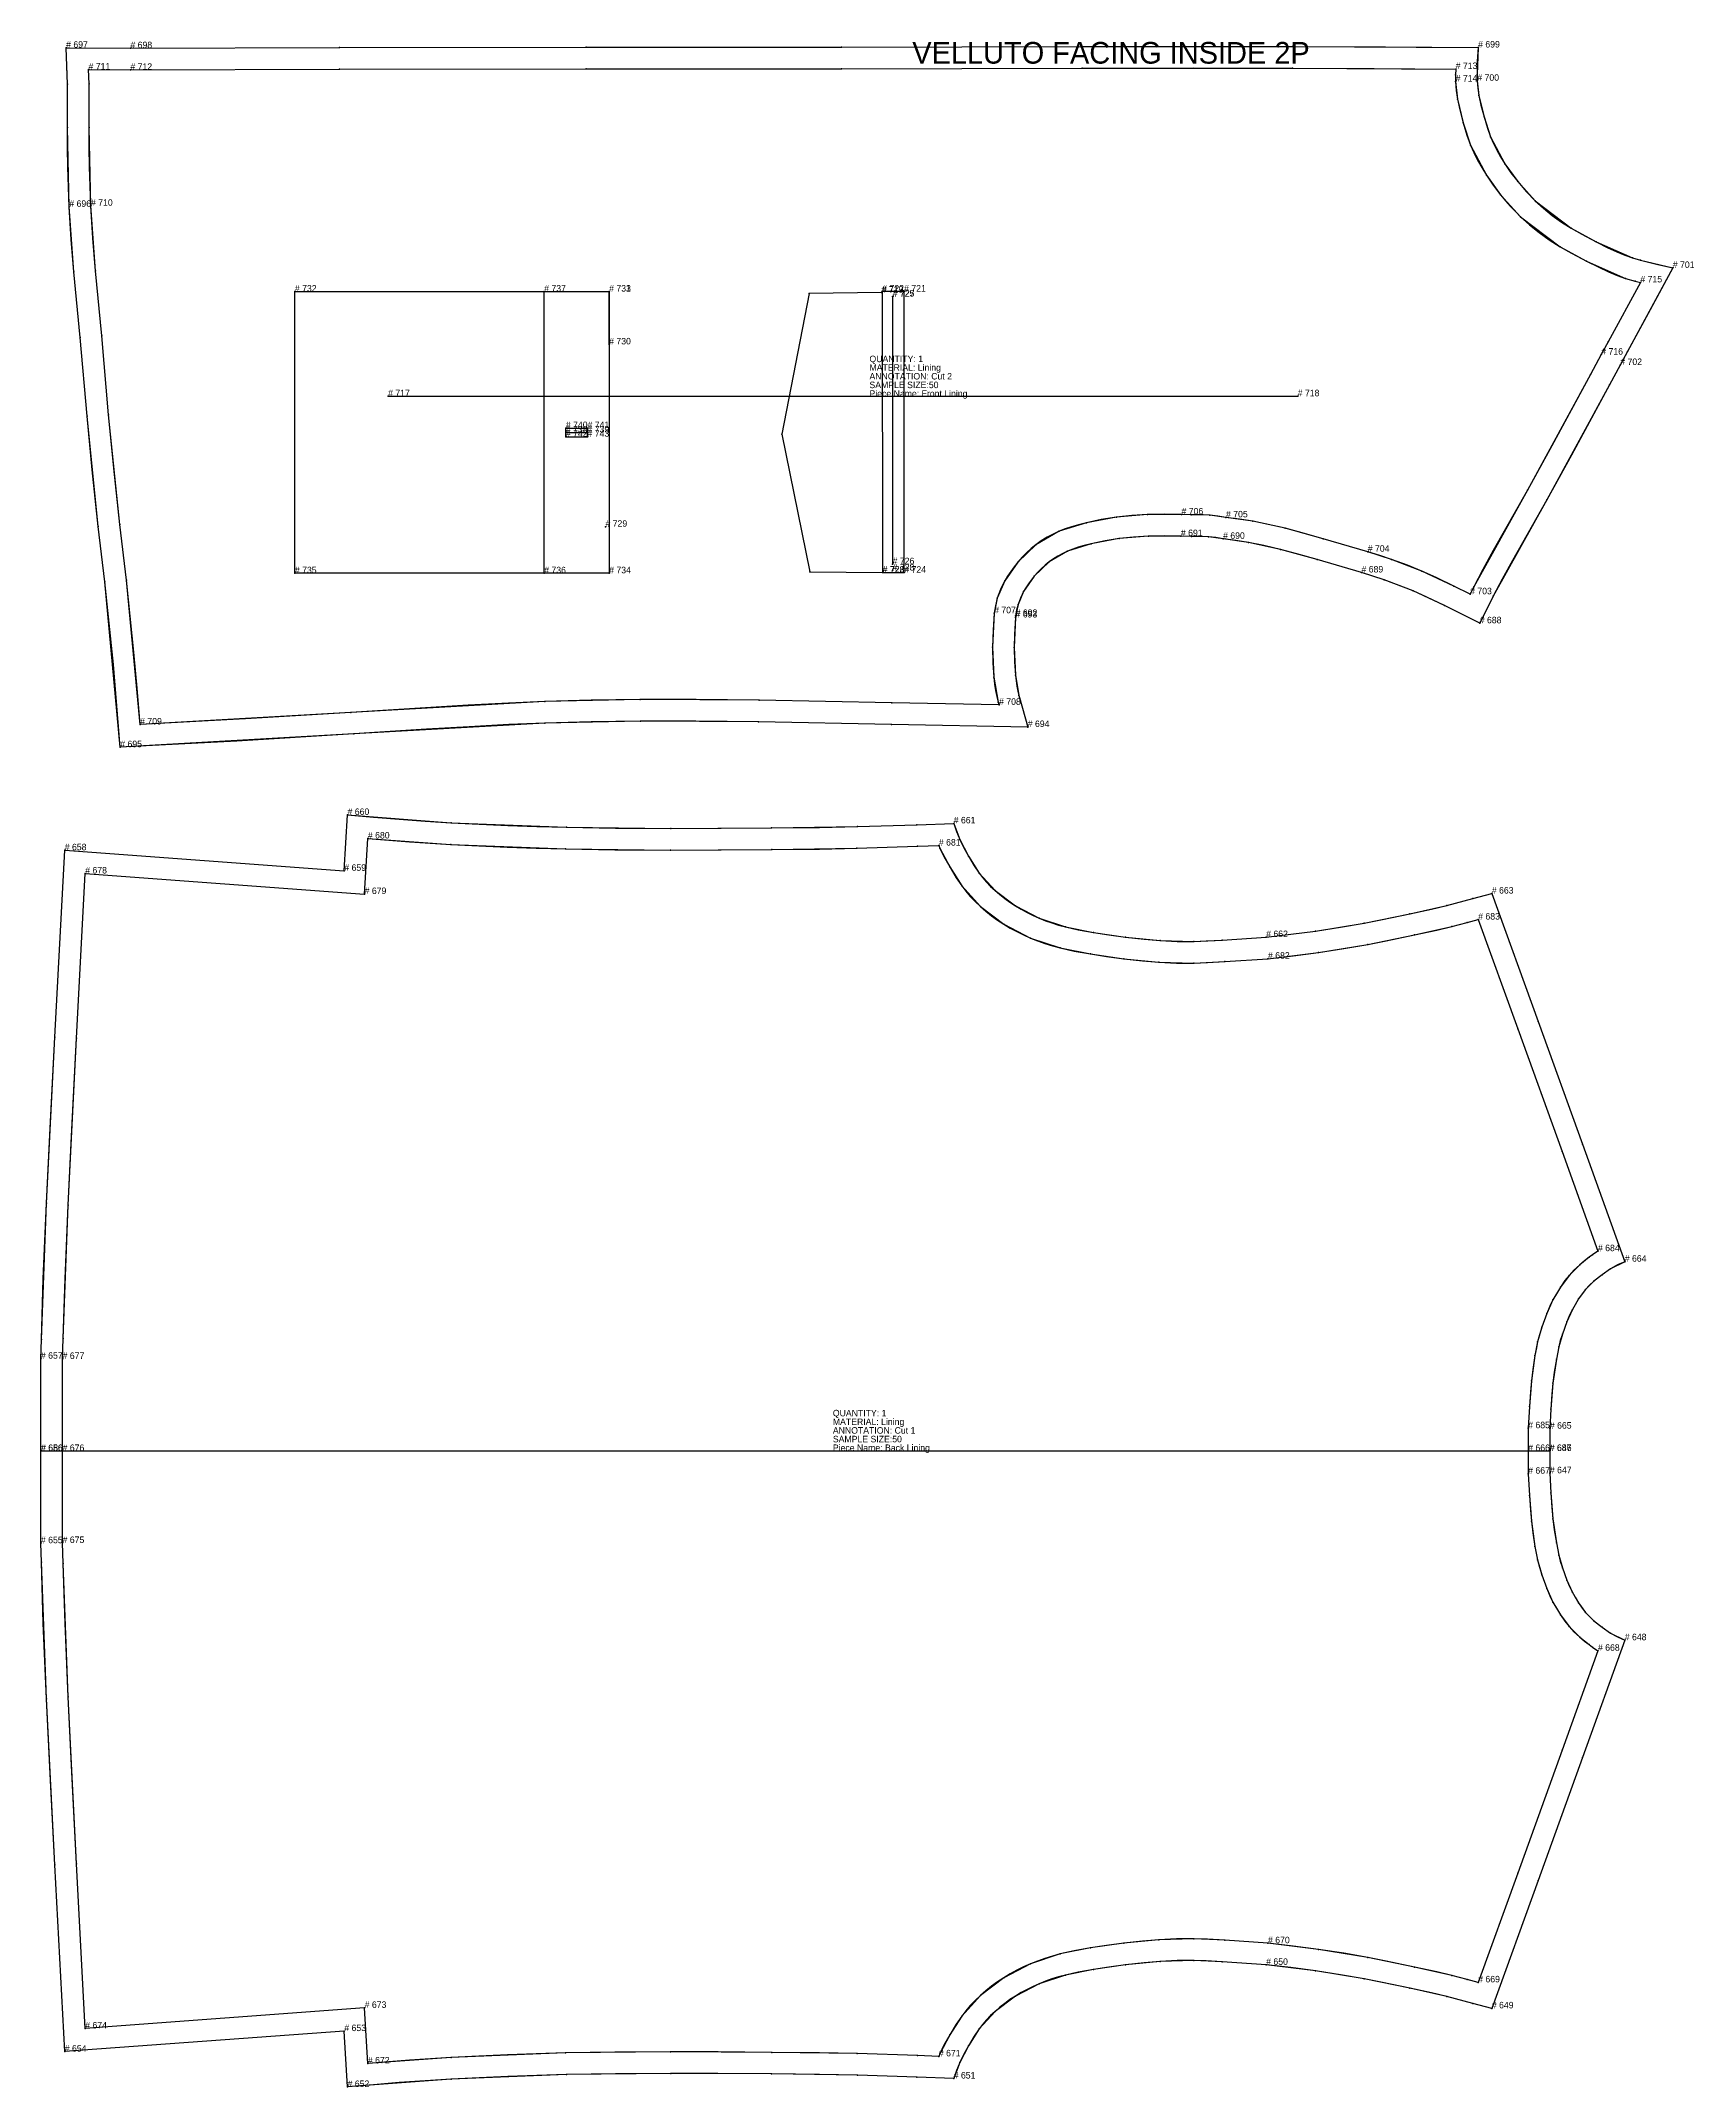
# Model space of a CAD drawing. Extents: x -8402 to 434, y -368 to 2685.
# Drawn here: x -7940 to -7176, y 108 to 1053 of the extents above; entities that cross this region are included whole.
import ezdxf

# ---------------------------------------------------------------- set-up
doc = ezdxf.new("R2010")
doc.units = 0

# ---------------------------------------------------------------- blocks, each defined once
blk = doc.blocks.new('Back Lining_5032')
at = {"layer": '1'}
blk.add_lwpolyline([(-7243.0601, 401.79), (-7243.0601, 391.49), (-7242.5601, 382.49), (-7241.6602, 370.49), (-7240.0601, 359.39), (-7238.96, 353.69), (-7237.2598, 347.79), (-7235.1602, 342.09), (-7232.7598, 336.7), (-7229.7598, 331.59), (-7226.5601, 327.2), (-7222.7598, 323.39), (-7218.9702, 320.39), (-7215.0601, 317.69), (-7208.4702, 314.39), (-7227.9702, 260.19), (-7248.46, 203.49), (-7269.8599, 144.4), (-7278.5601, 146.69), (-7290.6602, 149.89), (-7307.7598, 153.69), (-7328.7598, 157.99), (-7351.2598, 161.69), (-7374.0601, 164.49), (-7394.3599, 165.89), (-7407.46, 166.49), (-7423.0601, 166.09), (-7438.96, 164.49), (-7453.7598, 162.39), (-7466.7598, 159.79), (-7478.8599, 155.79), (-7489.8599, 150.09), (-7499.2598, 142.99), (-7506.5601, 134.99), (-7511.5601, 127.09), (-7515.5601, 119.4), (-7518.3501, 111.99), (-7535.3599, 112.59), (-7562.7598, 113.49), (-7602.46, 114.09), (-7649.0498, 114.29), (-7697.1602, 113.79), (-7750.46, 111.69), (-7798.2598, 108.09), (-7799.7598, 133.9), (-7928.8599, 124.4), (-7933.4502, 210.69), (-7937.2598, 287.39), (-7939.6602, 350.39), (-7939.8599, 359.19), (-7939.8599, 401.79), (-7939.8599, 444.39), (-7939.6602, 453.19), (-7937.2598, 516.19), (-7933.4502, 592.89), (-7928.8599, 679.18), (-7799.7598, 669.68), (-7798.2598, 695.49), (-7750.46, 691.89), (-7697.1602, 689.79), (-7649.0498, 689.29), (-7602.46, 689.49), (-7562.7598, 690.09), (-7535.3599, 690.99), (-7518.3501, 691.59), (-7515.5601, 684.18), (-7511.5601, 676.49), (-7506.5601, 668.59), (-7499.2598, 660.59), (-7489.8599, 653.49), (-7478.8599, 647.79), (-7466.7598, 643.79), (-7453.7598, 641.19), (-7438.96, 639.09), (-7423.0601, 637.49), (-7407.46, 637.09), (-7394.3599, 637.69), (-7374.0601, 639.09), (-7351.2598, 641.89), (-7328.7598, 645.59), (-7307.7598, 649.89), (-7290.6602, 653.69), (-7278.5601, 656.89), (-7269.8599, 659.18), (-7248.46, 600.09), (-7227.9702, 543.39), (-7208.4702, 489.19), (-7215.0601, 485.89), (-7218.9702, 483.19), (-7222.7598, 480.19), (-7226.5601, 476.38), (-7229.7598, 471.99), (-7232.7598, 466.88), (-7235.1602, 461.49), (-7237.2598, 455.79), (-7238.96, 449.89), (-7240.0601, 444.19), (-7241.6602, 433.09), (-7242.5601, 421.09), (-7243.0601, 412.09), (-7243.0601, 401.79)], close=True, dxfattribs=at)
at = {"layer": '14'}
blk.add_lwpolyline([(-7253.0601, 401.79), (-7253.0601, 391.3), (-7252.5, 381.26), (-7251.6001, 369.38), (-7249.9199, 357.72), (-7248.71, 351.44), (-7246.73, 344.56), (-7244.4102, 338.28), (-7241.6099, 332.04), (-7238.1201, 326.09), (-7234.21, 320.74), (-7229.25, 315.77), (-7224.9399, 312.36), (-7223.3398, 311.25), (-7220.8501, 309.53), (-7237.3799, 263.59), (-7257.8599, 206.9), (-7276.1499, 156.4), (-7281.21, 157.74), (-7288.25, 159.6), (-7305.5601, 163.45), (-7327.1401, 167.86), (-7349.9199, 171.6), (-7373.2202, 174.46), (-7393.1201, 175.83), (-7407.4502, 176.49), (-7423.6201, 176.08), (-7439.8501, 174.46), (-7455.1299, 172.3), (-7469.1802, 169.5), (-7482.8999, 164.94), (-7495.1699, 158.57), (-7506.0498, 150.34), (-7514.6602, 140.86), (-7520.21, 132.11), (-7524.7002, 123.47), (-7525.21, 122.23), (-7535.02, 122.58), (-7563, 123.5), (-7602.2798, 124.09), (-7649.0801, 124.29), (-7697.5698, 123.79), (-7750.48, 121.71), (-7788.8799, 118.96), (-7790.3701, 144.61), (-7919.4102, 135.12), (-7923.46, 211.21), (-7927.29, 288.3), (-7929.6401, 349.86), (-7929.8599, 359.3), (-7929.8599, 359.42), (-7929.8599, 401.79), (-7929.8599, 444.16), (-7929.8599, 444.28), (-7929.6401, 453.73), (-7927.29, 515.29), (-7923.46, 592.37), (-7919.4102, 668.46), (-7790.3701, 658.97), (-7788.8799, 684.62), (-7750.5, 681.87), (-7697.5698, 679.79), (-7649.0801, 679.29), (-7602.2798, 679.49), (-7563.0098, 680.08), (-7535.02, 681), (-7525.21, 681.35), (-7524.7002, 680.11), (-7520.21, 671.47), (-7514.6602, 662.72), (-7506.0498, 653.24), (-7495.1699, 645.01), (-7482.8901, 638.64), (-7469.1802, 634.08), (-7455.1299, 631.28), (-7439.8501, 629.12), (-7423.6201, 627.5), (-7407.4399, 627.09), (-7393.1001, 627.75), (-7373.2202, 629.12), (-7349.9199, 631.98), (-7327.1401, 635.72), (-7305.5601, 640.13), (-7288.25, 643.98), (-7281.21, 645.84), (-7276.1499, 647.18), (-7257.8599, 596.69), (-7237.3799, 540), (-7220.8501, 494.05), (-7223.3398, 492.33), (-7224.9399, 491.22), (-7229.25, 487.81), (-7234.21, 482.84), (-7238.1099, 477.5), (-7241.6201, 471.53), (-7244.4102, 465.3), (-7246.7202, 459.02), (-7248.71, 452.14), (-7249.9199, 445.85), (-7251.6001, 434.21), (-7252.5, 422.28), (-7253.0601, 412.28), (-7253.0601, 401.79)], close=True, dxfattribs=at)
at = {"layer": '2'}
for p in [(-7798.2598, 695.49), (-7518.3501, 691.59), (-7788.8799, 684.62), (-7525.21, 681.35), (-7928.8599, 679.18), (-7919.4102, 668.46), (-7799.7598, 669.68), (-7790.3701, 658.97), (-7269.8599, 659.18), (-7276.1499, 647.18), (-7374.0601, 639.09), (-7373.2202, 629.12), (-7220.8501, 494.05), (-7208.4702, 489.19), (-7939.8599, 444.39), (-7929.8599, 444.28), (-7929.8599, 444.16), (-7253.0601, 412.28), (-7243.0601, 412.09), (-7939.8599, 401.79), (-7939.7598, 401.79), (-7929.8599, 401.79), (-7253.0601, 401.79), (-7243.1602, 401.79), (-7243.0601, 401.79), (-7253.0601, 391.3), (-7243.0601, 391.49), (-7939.8599, 359.19), (-7929.8599, 359.42), (-7929.8599, 359.3), (-7208.4702, 314.39), (-7220.8501, 309.53), (-7373.2202, 174.46), (-7374.0601, 164.49), (-7276.1499, 156.4), (-7790.3701, 144.61), (-7269.8599, 144.4), (-7919.4102, 135.12), (-7799.7598, 133.9), (-7928.8599, 124.4), (-7788.8799, 118.96), (-7525.21, 122.23), (-7798.2598, 108.09), (-7518.3501, 111.99)]:
    blk.add_point(p, dxfattribs=at)
at = {"layer": '3'}
for p in [(-7750.46, 691.89), (-7697.1602, 689.79), (-7562.7598, 690.09), (-7535.3599, 690.99), (-7750.5, 681.87), (-7649.0498, 689.29), (-7602.46, 689.49), (-7535.02, 681), (-7515.5601, 684.18), (-7697.5698, 679.79), (-7649.0801, 679.29), (-7602.2798, 679.49), (-7563.0098, 680.08), (-7524.7002, 680.11), (-7520.21, 671.47), (-7511.5601, 676.49), (-7514.6602, 662.72), (-7506.5601, 668.59), (-7506.0498, 653.24), (-7499.2598, 660.59), (-7489.8599, 653.49), (-7290.6602, 653.69), (-7278.5601, 656.89), (-7495.1699, 645.01), (-7478.8599, 647.79), (-7466.7598, 643.79), (-7328.7598, 645.59), (-7307.7598, 649.89), (-7288.25, 643.98), (-7281.21, 645.84), (-7482.8901, 638.64), (-7469.1802, 634.08), (-7453.7598, 641.19), (-7438.96, 639.09), (-7423.0601, 637.49), (-7407.46, 637.09), (-7394.3599, 637.69), (-7351.2598, 641.89), (-7327.1401, 635.72), (-7305.5601, 640.13), (-7455.1299, 631.28), (-7439.8501, 629.12), (-7423.6201, 627.5), (-7407.4399, 627.09), (-7393.1001, 627.75), (-7349.9199, 631.98), (-7257.8599, 596.69), (-7248.46, 600.09), (-7933.4502, 592.89), (-7923.46, 592.37), (-7237.3799, 540), (-7227.9702, 543.39), (-7937.2598, 516.19), (-7927.29, 515.29), (-7223.3398, 492.33), (-7234.21, 482.84), (-7229.25, 487.81), (-7224.9399, 491.22), (-7218.9702, 483.19), (-7215.0601, 485.89), (-7238.1099, 477.5), (-7226.5601, 476.38), (-7222.7598, 480.19), (-7244.4102, 465.3), (-7241.6201, 471.53), (-7232.7598, 466.88), (-7229.7598, 471.99), (-7929.6401, 453.73), (-7246.7202, 459.02), (-7237.2598, 455.79), (-7235.1602, 461.49), (-7939.6602, 453.19), (-7249.9199, 445.85), (-7248.71, 452.14), (-7240.0601, 444.19), (-7238.96, 449.89), (-7251.6001, 434.21), (-7241.6602, 433.09), (-7252.5, 422.28), (-7242.5601, 421.09), (-7252.5, 381.26), (-7242.5601, 382.49), (-7251.6001, 369.38), (-7241.6602, 370.49), (-7240.0601, 359.39), (-7939.6602, 350.39), (-7929.6401, 349.86), (-7249.9199, 357.72), (-7248.71, 351.44), (-7238.96, 353.69), (-7246.73, 344.56), (-7237.2598, 347.79), (-7235.1602, 342.09), (-7244.4102, 338.28), (-7241.6099, 332.04), (-7232.7598, 336.7), (-7229.7598, 331.59), (-7238.1201, 326.09), (-7226.5601, 327.2), (-7222.7598, 323.39), (-7234.21, 320.74), (-7229.25, 315.77), (-7224.9399, 312.36), (-7218.9702, 320.39), (-7215.0601, 317.69), (-7223.3398, 311.25), (-7937.2598, 287.39), (-7927.29, 288.3), (-7237.3799, 263.59), (-7227.9702, 260.19), (-7933.4502, 210.69), (-7923.46, 211.21), (-7257.8599, 206.9), (-7248.46, 203.49), (-7455.1299, 172.3), (-7439.8501, 174.46), (-7423.6201, 176.08), (-7407.4502, 176.49), (-7393.1201, 175.83), (-7349.9199, 171.6), (-7482.8999, 164.94), (-7469.1802, 169.5), (-7453.7598, 162.39), (-7438.96, 164.49), (-7423.0601, 166.09), (-7407.46, 166.49), (-7394.3599, 165.89), (-7351.2598, 161.69), (-7327.1401, 167.86), (-7305.5601, 163.45), (-7495.1699, 158.57), (-7478.8599, 155.79), (-7466.7598, 159.79), (-7328.7598, 157.99), (-7307.7598, 153.69), (-7288.25, 159.6), (-7281.21, 157.74), (-7506.0498, 150.34), (-7499.2598, 142.99), (-7489.8599, 150.09), (-7290.6602, 149.89), (-7278.5601, 146.69), (-7514.6602, 140.86), (-7506.5601, 134.99), (-7697.5698, 123.79), (-7649.0801, 124.29), (-7602.2798, 124.09), (-7563, 123.5), (-7524.7002, 123.47), (-7520.21, 132.11), (-7511.5601, 127.09), (-7750.48, 121.71), (-7697.1602, 113.79), (-7649.0498, 114.29), (-7602.46, 114.09), (-7562.7598, 113.49), (-7535.02, 122.58), (-7515.5601, 119.4), (-7750.46, 111.69), (-7535.3599, 112.59)]:
    blk.add_point(p, dxfattribs=at)
at = {"layer": '4'}
for p in [(-7374.0601, 639.09, 5), (-7373.2202, 629.12, 5), (-7253.0601, 401.79, 5), (-7243.0601, 401.79, 5), (-7373.2202, 174.46, 5), (-7374.0601, 164.49, 5)]:
    blk.add_point(p, dxfattribs=at)
at = {"layer": '5'}
blk.add_line((-7939.7598, 401.79), (-7243.1602, 401.79), dxfattribs=at)
at = {"layer": '7'}
blk.add_line((-7939.7598, 401.79), (-7243.1602, 401.79), dxfattribs=at)
at = {"layer": '84'}
blk.add_lwpolyline([(-7243.0601, 401.79), (-7243.0601, 391.49), (-7242.5601, 382.49), (-7242.1201, 375.62), (-7241.6602, 370.49), (-7241.0098, 365.42), (-7240.0601, 359.39), (-7238.96, 353.69), (-7238.2202, 350.85), (-7237.2598, 347.79), (-7235.1602, 342.09), (-7233.9302, 339.15), (-7232.7598, 336.7), (-7231.4102, 334.24), (-7229.7598, 331.59), (-7228.1001, 329.17), (-7226.5601, 327.2), (-7224.79, 325.28), (-7222.7598, 323.39), (-7218.9702, 320.39), (-7215.0601, 317.69), (-7211.8501, 315.89), (-7208.4702, 314.39), (-7227.9702, 260.19), (-7248.46, 203.49), (-7269.8599, 144.4), (-7278.5601, 146.69), (-7290.6602, 149.89), (-7297.6899, 151.53), (-7307.7598, 153.69), (-7320.29, 156.32), (-7328.7598, 157.99), (-7339.7002, 159.92), (-7351.2598, 161.69), (-7362.6499, 163.2), (-7374.0601, 164.49), (-7394.3599, 165.89), (-7401.73, 166.3), (-7407.46, 166.49), (-7415.1802, 166.46), (-7423.0601, 166.09), (-7430.3999, 165.46), (-7438.96, 164.49), (-7446.6899, 163.46), (-7453.7598, 162.39), (-7460.8501, 161.12), (-7466.7598, 159.79), (-7469.9399, 158.92), (-7473.0098, 157.97), (-7475.9902, 156.92), (-7478.8599, 155.79), (-7481.71, 154.53), (-7484.5, 153.16), (-7487.2202, 151.67), (-7489.8599, 150.09), (-7492.3701, 148.44), (-7494.77, 146.7), (-7497.0698, 144.88), (-7499.2598, 142.99), (-7501.29, 141.06), (-7503.1899, 139.08), (-7504.9502, 137.06), (-7506.5601, 134.99), (-7508.9199, 131.52), (-7511.5601, 127.09), (-7513.8301, 122.94), (-7515.5601, 119.4), (-7517.0698, 115.75), (-7518.3501, 111.99), (-7535.3599, 112.59), (-7562.7598, 113.49), (-7580.3101, 113.84), (-7602.46, 114.09), (-7627.27, 114.25), (-7649.0498, 114.29), (-7674.5298, 114.15), (-7697.1602, 113.79), (-7710.8301, 113.43), (-7724.2598, 112.96), (-7737.46, 112.38), (-7750.46, 111.69), (-7762.4199, 110.95), (-7774.3701, 110.1), (-7786.3198, 109.15), (-7798.2598, 108.09), (-7799.7598, 133.9), (-7928.8599, 124.4), (-7933.4502, 210.69), (-7935.5898, 252.69), (-7937.2598, 287.39), (-7938.7598, 322.23), (-7939.6602, 350.39), (-7939.8599, 359.19), (-7939.8599, 401.79), (-7939.8599, 444.39), (-7939.6602, 453.19), (-7938.7598, 481.35), (-7937.2598, 516.19), (-7935.5898, 550.89), (-7933.4502, 592.89), (-7928.8599, 679.18), (-7799.7598, 669.68), (-7798.2598, 695.49), (-7786.3198, 694.43), (-7774.3701, 693.48), (-7762.4199, 692.63), (-7750.46, 691.89), (-7737.46, 691.2), (-7724.2598, 690.62), (-7710.8301, 690.15), (-7697.1602, 689.79), (-7674.5298, 689.43), (-7649.0498, 689.29), (-7627.27, 689.33), (-7602.46, 689.49), (-7580.3101, 689.74), (-7562.7598, 690.09), (-7535.3599, 690.99), (-7518.3501, 691.59), (-7517.0698, 687.83), (-7515.5601, 684.18), (-7513.8301, 680.64), (-7511.5601, 676.49), (-7508.9199, 672.06), (-7506.5601, 668.59), (-7504.9502, 666.52), (-7503.1899, 664.5), (-7501.29, 662.52), (-7499.2598, 660.59), (-7497.0698, 658.7), (-7494.77, 656.88), (-7492.3701, 655.14), (-7489.8599, 653.49), (-7487.2202, 651.91), (-7484.5, 650.42), (-7481.71, 649.05), (-7478.8599, 647.79), (-7475.9902, 646.66), (-7473.0098, 645.61), (-7469.9399, 644.66), (-7466.7598, 643.79), (-7460.8501, 642.46), (-7453.7598, 641.19), (-7446.6899, 640.12), (-7438.96, 639.09), (-7430.3999, 638.12), (-7423.0601, 637.49), (-7415.1802, 637.12), (-7407.46, 637.09), (-7401.73, 637.28), (-7394.3599, 637.69), (-7374.0601, 639.09), (-7362.6499, 640.38), (-7351.2598, 641.89), (-7339.7002, 643.66), (-7328.7598, 645.59), (-7320.29, 647.26), (-7307.7598, 649.89), (-7297.6899, 652.05), (-7290.6602, 653.69), (-7278.5601, 656.89), (-7269.8599, 659.18), (-7248.46, 600.09), (-7227.9702, 543.39), (-7208.4702, 489.19), (-7211.8501, 487.69), (-7215.0601, 485.89), (-7218.9702, 483.19), (-7222.7598, 480.19), (-7224.79, 478.3), (-7226.5601, 476.38), (-7228.1001, 474.41), (-7229.7598, 471.99), (-7231.4102, 469.34), (-7232.7598, 466.88), (-7233.9302, 464.43), (-7235.1602, 461.49), (-7237.2598, 455.79), (-7238.2202, 452.73), (-7238.96, 449.89), (-7240.0601, 444.19), (-7241.0098, 438.16), (-7241.6602, 433.09), (-7242.1201, 427.96), (-7242.5601, 421.09), (-7243.0601, 412.09), (-7243.0601, 401.79)], close=True, dxfattribs=at)
at = {"layer": '87'}
blk.add_lwpolyline([(-7253.0601, 391.3), (-7252.5, 381.26), (-7252.0601, 374.49), (-7251.6001, 369.38), (-7250.9199, 364.06), (-7249.9199, 357.72), (-7248.71, 351.44), (-7247.8501, 348.13), (-7246.73, 344.56), (-7244.4102, 338.28), (-7242.9902, 334.91), (-7241.6099, 332.04), (-7240.02, 329.15), (-7238.1201, 326.09), (-7236.1099, 323.17), (-7234.21, 320.74), (-7231.9302, 318.26), (-7229.25, 315.77), (-7227.1001, 313.99), (-7224.9399, 312.36), (-7223.3398, 311.25), (-7220.8501, 309.53), (-7237.3799, 263.59), (-7257.8599, 206.9), (-7276.1499, 156.4), (-7281.21, 157.74), (-7288.25, 159.6), (-7295.3198, 161.27), (-7305.5601, 163.45), (-7318.6602, 166.19), (-7327.1401, 167.86), (-7338.2002, 169.81), (-7349.9199, 171.6), (-7361.5601, 173.14), (-7373.2202, 174.46), (-7393.1201, 175.83), (-7401.1802, 176.28), (-7407.4502, 176.49), (-7415.4702, 176.46), (-7423.6201, 176.08), (-7431.1401, 175.44), (-7439.8501, 174.46), (-7447.7798, 173.41), (-7455.1299, 172.3), (-7462.79, 170.94), (-7469.1802, 169.5), (-7472.7598, 168.52), (-7476.2402, 167.44), (-7479.6201, 166.24), (-7482.8999, 164.94), (-7486.0898, 163.52), (-7489.2002, 161.99), (-7492.23, 160.34), (-7495.1699, 158.57), (-7498.0601, 156.66), (-7500.8398, 154.65), (-7503.5098, 152.55), (-7506.0498, 150.34), (-7508.4502, 148.05), (-7510.6899, 145.71), (-7512.7598, 143.31), (-7514.6602, 140.86), (-7517.2402, 137.06), (-7520.21, 132.11), (-7522.8599, 127.34), (-7524.7002, 123.47), (-7525.21, 122.23), (-7535.02, 122.58), (-7563, 123.5), (-7580.3599, 123.85), (-7602.2798, 124.09), (-7627.1499, 124.25), (-7649.0801, 124.29), (-7674.8101, 124.15), (-7697.5698, 123.79), (-7711.1299, 123.43), (-7724.46, 122.97), (-7737.5698, 122.39), (-7750.48, 121.71), (-7769.6899, 120.47), (-7788.8799, 118.96), (-7790.3701, 144.61), (-7919.4102, 135.12), (-7923.46, 211.21), (-7925.6099, 253.42), (-7927.29, 288.3), (-7928.7402, 322.24), (-7929.6401, 349.86), (-7929.8599, 359.3), (-7929.8599, 359.42), (-7929.8599, 401.79), (-7929.8599, 444.16), (-7929.8599, 444.28), (-7929.6401, 453.73), (-7928.7402, 481.35), (-7927.29, 515.29), (-7925.6099, 550.16), (-7923.46, 592.37), (-7919.4102, 668.46), (-7790.3701, 658.97), (-7788.8799, 684.62), (-7769.7002, 683.11), (-7750.5, 681.87), (-7737.5898, 681.19), (-7724.48, 680.61), (-7711.1401, 680.15), (-7697.5698, 679.79), (-7674.7998, 679.43), (-7649.0801, 679.29), (-7627.1499, 679.33), (-7602.2798, 679.49), (-7580.3701, 679.73), (-7563.0098, 680.08), (-7535.02, 681), (-7525.21, 681.35), (-7524.7002, 680.11), (-7522.8599, 676.24), (-7520.21, 671.47), (-7517.2402, 666.52), (-7514.6602, 662.72), (-7512.7598, 660.27), (-7510.6899, 657.87), (-7508.4502, 655.53), (-7506.0498, 653.24), (-7503.5098, 651.03), (-7500.8398, 648.92), (-7498.0601, 646.91), (-7495.1699, 645.01), (-7492.23, 643.25), (-7489.2002, 641.6), (-7486.0801, 640.06), (-7482.8901, 638.64), (-7479.6099, 637.33), (-7476.23, 636.14), (-7472.75, 635.05), (-7469.1802, 634.08), (-7462.79, 632.64), (-7455.1299, 631.28), (-7447.7798, 630.17), (-7439.8501, 629.12), (-7431.1401, 628.14), (-7423.6201, 627.5), (-7415.4702, 627.12), (-7407.4399, 627.09), (-7401.1699, 627.3), (-7393.1001, 627.75), (-7373.2202, 629.12), (-7361.5601, 630.44), (-7349.9199, 631.98), (-7338.2002, 633.77), (-7327.1401, 635.72), (-7318.6602, 637.39), (-7305.5601, 640.13), (-7295.3198, 642.31), (-7288.25, 643.98), (-7281.21, 645.84), (-7276.1499, 647.18), (-7257.8599, 596.69), (-7237.3799, 540), (-7220.8501, 494.05), (-7223.3398, 492.33), (-7224.9399, 491.22), (-7227.1001, 489.6), (-7229.25, 487.81), (-7231.9302, 485.31), (-7234.21, 482.84), (-7236.1001, 480.43), (-7238.1099, 477.5), (-7240.0298, 474.41), (-7241.6201, 471.53), (-7242.9902, 468.66), (-7244.4102, 465.3), (-7246.7202, 459.02), (-7247.8501, 455.42), (-7248.71, 452.14), (-7249.29, 449.4), (-7249.9199, 445.85), (-7250.9302, 439.48), (-7251.6001, 434.21), (-7252.0601, 429.1), (-7252.5, 422.28), (-7253.0601, 412.28), (-7253.0601, 401.79), (-7253.0601, 391.3)], close=True, dxfattribs=at)
at = {"layer": '1'}
for s, p in [('# 660', (-7798.2598, 695.49)), ('# 661', (-7518.3501, 691.59)), ('# 658', (-7928.8599, 679.18)), ('# 659', (-7799.7598, 669.68)), ('# 663', (-7269.8599, 659.18)), ('# 662', (-7374.0601, 639.09)), ('# 664', (-7208.4702, 489.19)), ('# 657', (-7939.8599, 444.39)), ('QUANTITY: 1', (-7574.1602, 417.78)), ('MATERIAL: Lining', (-7574.1602, 413.78)), ('ANNOTATION: Cut 1', (-7574.1602, 409.78)), ('SAMPLE SIZE:50', (-7574.1602, 405.78)), ('# 665', (-7243.0601, 412.09)), ('# 656', (-7939.8599, 401.79)), ('Piece Name: Back Lining', (-7574.1602, 401.78)), ('# 646', (-7243.0601, 401.79)), ('# 647', (-7243.0601, 391.49)), ('# 655', (-7939.8599, 359.19)), ('# 648', (-7208.4702, 314.39)), ('# 650', (-7374.0601, 164.49)), ('# 649', (-7269.8599, 144.4)), ('# 653', (-7799.7598, 133.9)), ('# 654', (-7928.8599, 124.4)), ('# 651', (-7518.3501, 111.99)), ('# 652', (-7798.2598, 108.09))]:
    blk.add_text(s, height=3, dxfattribs=at).set_placement(p)
at = {"layer": '14'}
for s, p in [('# 680', (-7788.8799, 684.62)), ('# 681', (-7525.21, 681.35)), ('# 678', (-7919.4102, 668.46)), ('# 679', (-7790.3701, 658.97)), ('# 683', (-7276.1499, 647.18)), ('# 682', (-7373.2202, 629.12)), ('# 684', (-7220.8501, 494.05)), ('# 677', (-7929.8599, 444.28)), ('# 685', (-7253.0601, 412.28)), ('# 676', (-7929.8599, 401.79)), ('# 666', (-7253.0601, 401.79)), ('# 667', (-7253.0601, 391.3)), ('# 675', (-7929.8599, 359.3)), ('# 668', (-7220.8501, 309.53)), ('# 670', (-7373.2202, 174.46)), ('# 669', (-7276.1499, 156.4)), ('# 673', (-7790.3701, 144.61)), ('# 674', (-7919.4102, 135.12)), ('# 671', (-7525.21, 122.23)), ('# 672', (-7788.8799, 118.96))]:
    blk.add_text(s, height=3, dxfattribs=at).set_placement(p)
at = {"layer": '7'}
for s, p in [('# 686', (-7939.7598, 401.79)), ('# 687', (-7243.1602, 401.79))]:
    blk.add_text(s, height=3, dxfattribs=at).set_placement(p)
blk = doc.blocks.new('Front Lining_5033')
at = {"layer": '1'}
blk.add_lwpolyline([(-7275.4302, 784), (-7291.7798, 792.14), (-7306.25, 798.91), (-7319.5898, 804.05), (-7330.04, 807.46), (-7350.5601, 813.47), (-7367.4399, 818.07), (-7382.1602, 821.27), (-7393.96, 822.99), (-7400.7402, 823.88), (-7408.5498, 824.1), (-7413.4399, 824.27), (-7428.3398, 824.28), (-7442, 823.07), (-7454.8398, 820.68), (-7465.73, 817.28), (-7474.29, 812.33), (-7481.1401, 805.69), (-7486.0498, 798.61), (-7488.6401, 792.65), (-7489.7598, 787.39), (-7489.7998, 786.68), (-7490.3599, 772.8), (-7489.8599, 760.05), (-7488.2202, 750.59), (-7487.96, 749.68), (-7484.1699, 736.09), (-7547.0601, 737.27), (-7608.5601, 738.47), (-7663.02, 738.77), (-7707.1099, 737.87), (-7795.4199, 732.87), (-7903.23, 726.76), (-7910.3799, 803.13), (-7913.3599, 828.68), (-7918.5698, 879.59), (-7921.7002, 915.96), (-7924.6201, 946.24), (-7926.75, 976.3), (-7927.6299, 1012.9), (-7927.6401, 1033.02), (-7928.2202, 1049.77), (-7898.5298, 1049.5699), (-7802.0298, 1049.89), (-7688.1401, 1050.01), (-7570.1299, 1050.02), (-7459.04, 1050.34), (-7361.8301, 1050.36), (-7276.1899, 1049.87), (-7276.6401, 1037.36), (-7276.5601, 1034.5), (-7275.8301, 1027.67), (-7273.4502, 1017.84), (-7270.3901, 1008.6), (-7263.8599, 996.18), (-7257.9102, 987.94), (-7249.8198, 979.07), (-7233.1401, 966.39), (-7221.6001, 960.12), (-7204.9102, 952.72), (-7201.1401, 951.64), (-7186.2998, 948.08), (-7207.1299, 909.46), (-7210.5298, 903.26), (-7215.46, 894.17), (-7244.4702, 841.03), (-7269.1602, 796.47), (-7275.4302, 784)], close=True, dxfattribs=at)
at = {"layer": '13'}
for p in [(-7546.46, 934.87, 10), (-7679.1602, 828.57, 10), (-7546.5601, 808.37, 10)]:
    blk.add_point(p, dxfattribs=at)
at = {"layer": '14'}
blk.add_lwpolyline([(-7279.8901, 797.39), (-7287.46, 801.16), (-7302.1802, 808.05), (-7316.1099, 813.43), (-7327.1602, 817.04), (-7347.6802, 823.05), (-7365.3398, 827.85), (-7380.2798, 831.1), (-7392.6201, 832.9), (-7400.0898, 833.86), (-7408.6201, 834.11), (-7413.1602, 834.27), (-7428.79, 834.27), (-7443.2402, 832.99), (-7457.04, 830.44), (-7469.6001, 826.51), (-7480.3901, 820.26), (-7488.7202, 812.22), (-7494.7598, 803.53), (-7498.2202, 795.54), (-7499.6899, 788.61), (-7500.3599, 772.89), (-7499.8198, 759.1), (-7497.7798, 747.64), (-7497.5801, 746.94), (-7497.4102, 746.34), (-7546.8599, 747.27), (-7608.25, 748.47), (-7663.0898, 748.77), (-7707.1001, 747.88), (-7796.6899, 742.81), (-7894.0498, 737.27), (-7900.4102, 803.97), (-7903.4102, 829.67), (-7908.6001, 880.3), (-7911.7402, 916.78), (-7914.6299, 946.76), (-7916.7598, 976.8), (-7917.6299, 1012.89), (-7917.6401, 1033.0699), (-7917.8701, 1039.7), (-7898.5298, 1039.5699), (-7802.0098, 1039.89), (-7688.1299, 1040.01), (-7570.1001, 1040.02), (-7459.0098, 1040.34), (-7361.8799, 1040.36), (-7286.5498, 1039.9399), (-7286.6401, 1037.28), (-7286.5601, 1034.14), (-7285.7002, 1025.99), (-7283.0801, 1015.14), (-7279.6401, 1004.8), (-7272.3398, 990.87), (-7265.8101, 981.8), (-7256.6099, 971.72), (-7238.3701, 957.86), (-7226.1699, 951.22), (-7208.0801, 943.23), (-7203.6401, 941.96), (-7201.27, 941.39), (-7216.1001, 913.9), (-7219.3101, 908.04), (-7224.25, 898.93), (-7253.4399, 845.47), (-7278.1499, 800.84), (-7279.8901, 797.39)], close=True, dxfattribs=at)
at = {"layer": '2'}
for p in [(-7928.2202, 1049.77), (-7898.5298, 1049.5699), (-7276.1899, 1049.87), (-7917.8701, 1039.7), (-7898.5298, 1039.5699), (-7286.5498, 1039.9399), (-7286.5601, 1034.14), (-7276.5601, 1034.5), (-7926.75, 976.3), (-7916.7598, 976.8), (-7186.2998, 948.08), (-7822.5898, 937.17), (-7707.46, 937.17), (-7677.46, 937.17), (-7677.46, 937.17), (-7585.0601, 936.27), (-7551.6602, 936.67), (-7551.3599, 937.17), (-7541.2598, 937.17), (-7201.27, 941.39), (-7546.5601, 934.87), (-7677.46, 912.77), (-7219.3101, 908.04), (-7210.5298, 903.26), (-7779.5298, 888.84), (-7359.5098, 888.84), (-7697.46, 874.12), (-7697.46, 874.12), (-7697.46, 872.12), (-7697.46, 870.12), (-7697.46, 870.12), (-7687.46, 874.12), (-7687.46, 874.12), (-7687.46, 872.12), (-7687.46, 870.12), (-7687.46, 870.12), (-7597.7598, 871.37), (-7413.1602, 834.27), (-7392.6201, 832.9), (-7413.4399, 824.27), (-7393.96, 822.99), (-7327.1602, 817.04), (-7822.5898, 807.08), (-7707.46, 807.08), (-7677.46, 807.08), (-7584.7598, 807.68), (-7551.1602, 807.47), (-7551.1602, 807.37), (-7546.5601, 811.27), (-7541.1602, 807.37), (-7330.04, 807.46), (-7279.8901, 797.39), (-7499.6899, 788.61), (-7489.7598, 787.39), (-7275.4302, 784), (-7894.0498, 737.27), (-7497.4102, 746.34), (-7484.1699, 736.09), (-7903.23, 726.76)]:
    blk.add_point(p, dxfattribs=at)
at = {"layer": '3'}
for p in [(-7802.0298, 1049.89), (-7688.1401, 1050.01), (-7570.1299, 1050.02), (-7459.04, 1050.34), (-7361.8301, 1050.36), (-7802.0098, 1039.89), (-7688.1299, 1040.01), (-7570.1001, 1040.02), (-7459.0098, 1040.34), (-7361.8799, 1040.36), (-7927.6401, 1033.02), (-7917.6401, 1033.0699), (-7286.6401, 1037.28), (-7276.6401, 1037.36), (-7285.7002, 1025.99), (-7275.8301, 1027.67), (-7927.6299, 1012.9), (-7917.6299, 1012.89), (-7283.0801, 1015.14), (-7273.4502, 1017.84), (-7279.6401, 1004.8), (-7270.3901, 1008.6), (-7263.8599, 996.18), (-7272.3398, 990.87), (-7257.9102, 987.94), (-7265.8101, 981.8), (-7249.8198, 979.07), (-7256.6099, 971.72), (-7233.1401, 966.39), (-7238.3701, 957.86), (-7221.6001, 960.12), (-7924.6201, 946.24), (-7914.6299, 946.76), (-7226.1699, 951.22), (-7204.9102, 952.72), (-7201.1401, 951.64), (-7208.0801, 943.23), (-7203.6401, 941.96), (-7911.7402, 916.78), (-7921.7002, 915.96), (-7216.1001, 913.9), (-7207.1299, 909.46), (-7224.25, 898.93), (-7215.46, 894.17), (-7918.5698, 879.59), (-7908.6001, 880.3), (-7253.4399, 845.47), (-7244.4702, 841.03), (-7443.2402, 832.99), (-7428.79, 834.27), (-7408.6201, 834.11), (-7400.0898, 833.86), (-7913.3599, 828.68), (-7903.4102, 829.67), (-7469.6001, 826.51), (-7457.04, 830.44), (-7442, 823.07), (-7428.3398, 824.28), (-7408.5498, 824.1), (-7400.7402, 823.88), (-7380.2798, 831.1), (-7365.3398, 827.85), (-7347.6802, 823.05), (-7480.3901, 820.26), (-7465.73, 817.28), (-7454.8398, 820.68), (-7382.1602, 821.27), (-7367.4399, 818.07), (-7350.5601, 813.47), (-7316.1099, 813.43), (-7900.4102, 803.97), (-7494.7598, 803.53), (-7488.7202, 812.22), (-7481.1401, 805.69), (-7474.29, 812.33), (-7319.5898, 804.05), (-7302.1802, 808.05), (-7910.3799, 803.13), (-7498.2202, 795.54), (-7486.0498, 798.61), (-7306.25, 798.91), (-7287.46, 801.16), (-7278.1499, 800.84), (-7269.1602, 796.47), (-7489.7998, 786.68), (-7488.6401, 792.65), (-7291.7798, 792.14), (-7500.3599, 772.89), (-7490.3599, 772.8), (-7499.8198, 759.1), (-7489.8599, 760.05), (-7707.1001, 747.88), (-7663.0898, 748.77), (-7608.25, 748.47), (-7546.8599, 747.27), (-7497.7798, 747.64), (-7497.5801, 746.94), (-7488.2202, 750.59), (-7487.96, 749.68), (-7796.6899, 742.81), (-7707.1099, 737.87), (-7663.02, 738.77), (-7608.5601, 738.47), (-7547.0601, 737.27), (-7795.4199, 732.87)]:
    blk.add_point(p, dxfattribs=at)
at = {"layer": '4'}
for p in [(-7898.5298, 1049.5699, 5), (-7898.5298, 1039.5699, 5), (-7413.1602, 834.27, 5), (-7392.6201, 832.9, 5), (-7413.4399, 824.27, 5), (-7393.96, 822.99, 5), (-7327.1602, 817.04, 5), (-7330.04, 807.46, 5), (-7499.6899, 788.61, 5), (-7489.7998, 786.68, 5)]:
    blk.add_point(p, dxfattribs=at)
at = {"layer": '5'}
blk.add_line((-7779.5298, 888.84), (-7359.5098, 888.84), dxfattribs=at)
at = {"layer": '7'}
blk.add_line((-7779.5298, 888.84), (-7359.5098, 888.84), dxfattribs=at)
at = {"layer": '8'}
for points in [[(-7822.5898, 937.17), (-7677.46, 937.17), (-7677.46, 807.08), (-7822.5898, 807.08), (-7822.5898, 937.17)], [(-7541.2598, 937.17), (-7551.3599, 937.17), (-7551.1602, 807.37), (-7541.1602, 807.37), (-7541.2598, 937.17)]]:
    blk.add_lwpolyline(points, close=True, dxfattribs=at)
for points in [[(-7707.46, 807.08), (-7707.46, 937.17)], [(-7677.46, 912.77), (-7677.46, 937.17)], [(-7551.6602, 936.67), (-7585.0601, 936.27), (-7597.7598, 871.37), (-7584.7598, 807.68), (-7551.1602, 807.47)], [(-7546.5601, 934.87), (-7546.5601, 811.27)], [(-7697.46, 874.12), (-7687.46, 874.12)], [(-7697.46, 870.12), (-7697.46, 874.12)], [(-7697.46, 872.12), (-7687.46, 872.12)], [(-7697.46, 870.12), (-7687.46, 870.12)], [(-7687.46, 870.12), (-7687.46, 874.12)]]:
    blk.add_lwpolyline(points, dxfattribs=at)
at = {"layer": '84'}
blk.add_lwpolyline([(-7275.4302, 784), (-7291.7798, 792.14), (-7299.9102, 796.06), (-7306.25, 798.91), (-7312.6299, 801.5), (-7319.5898, 804.05), (-7324.7998, 805.81), (-7330.04, 807.46), (-7350.5601, 813.47), (-7359.9502, 816.11), (-7367.4399, 818.07), (-7375.0698, 819.86), (-7382.1602, 821.27), (-7388.04, 822.23), (-7393.96, 822.99), (-7397.3398, 823.54), (-7400.7402, 823.88), (-7403.6201, 824.01), (-7408.5498, 824.1), (-7413.4399, 824.27), (-7420.8901, 824.44), (-7428.3398, 824.28), (-7435.3101, 823.82), (-7442, 823.07), (-7448.4302, 822.03), (-7454.8398, 820.68), (-7458.0298, 819.88), (-7460.8301, 819.07), (-7463.3799, 818.21), (-7465.73, 817.28), (-7468.0298, 816.22), (-7470.23, 815.03), (-7472.3198, 813.73), (-7474.29, 812.33), (-7476.0601, 810.89), (-7477.79, 809.31), (-7479.48, 807.57), (-7481.1401, 805.69), (-7482.5498, 803.93), (-7483.8301, 802.17), (-7485, 800.4), (-7486.0498, 798.61), (-7487.5298, 795.62), (-7488.6401, 792.65), (-7489.3198, 790.05), (-7489.7598, 787.39), (-7489.7998, 786.68), (-7490.2002, 778.74), (-7490.3599, 772.8), (-7490.27, 766.16), (-7489.8599, 760.05), (-7489.1899, 754.95), (-7488.7402, 752.7), (-7488.2202, 750.59), (-7487.96, 749.68), (-7484.1699, 736.09), (-7547.0601, 737.27), (-7608.5601, 738.47), (-7637.46, 738.78), (-7663.02, 738.77), (-7685.7002, 738.47), (-7707.1099, 737.87), (-7723.75, 737.18), (-7742.1299, 736.21), (-7761.79, 735.03), (-7795.4199, 732.87), (-7849.3198, 729.62), (-7903.23, 726.76), (-7904.73, 745.88), (-7906.4199, 764.99), (-7908.2998, 784.07), (-7910.3799, 803.13), (-7913.3599, 828.68), (-7916.21, 854.83), (-7918.5698, 879.59), (-7921.7002, 915.96), (-7924.6201, 946.24), (-7925.8198, 961.26), (-7926.75, 976.3), (-7927.1299, 985.45), (-7927.3999, 994.6), (-7927.5698, 1003.75), (-7927.6299, 1012.9), (-7927.6401, 1033.02), (-7927.8398, 1041.4), (-7928.2202, 1049.77), (-7898.5298, 1049.5699), (-7802.0298, 1049.89), (-7688.1401, 1050.01), (-7570.1299, 1050.02), (-7459.04, 1050.34), (-7407.73, 1050.41), (-7361.8301, 1050.36), (-7319.0098, 1050.1801), (-7276.1899, 1049.87), (-7276.5801, 1043.62), (-7276.6401, 1037.36), (-7276.5601, 1034.5), (-7276.2998, 1031.0699), (-7275.8301, 1027.67), (-7274.9102, 1023.26), (-7273.4502, 1017.84), (-7271.8799, 1012.7), (-7270.3901, 1008.6), (-7269.0698, 1005.55), (-7267.5498, 1002.47), (-7265.8101, 999.35), (-7263.8599, 996.18), (-7261.0098, 992.01), (-7257.9102, 987.94), (-7253.9502, 983.31), (-7249.8198, 979.07), (-7246.02, 975.63), (-7241.96, 972.36), (-7237.6602, 969.27), (-7233.1401, 966.39), (-7228.2598, 963.61), (-7221.6001, 960.12), (-7216.21, 957.4), (-7212.1499, 955.5), (-7208.4102, 953.94), (-7204.9102, 952.72), (-7201.1401, 951.64), (-7193.7402, 949.76), (-7186.2998, 948.08), (-7196.6602, 928.74), (-7207.1299, 909.46), (-7210.5298, 903.26), (-7215.46, 894.17), (-7233.1299, 861.55), (-7244.4702, 841.03), (-7260.29, 812.93), (-7265.02, 804.29), (-7269.1602, 796.47), (-7275.4302, 784)], close=True, dxfattribs=at)
at = {"layer": '85'}
for points in [[(-7822.5898, 937.17), (-7677.46, 937.17), (-7677.46, 807.08), (-7822.5898, 807.08), (-7822.5898, 937.17)], [(-7541.2598, 937.17), (-7551.3599, 937.17), (-7551.1602, 807.37), (-7541.1602, 807.37), (-7541.2598, 937.17)]]:
    blk.add_lwpolyline(points, close=True, dxfattribs=at)
for points in [[(-7707.46, 807.08), (-7707.46, 937.17)], [(-7677.46, 912.77), (-7677.46, 937.17)], [(-7551.6602, 936.67), (-7585.0601, 936.27), (-7597.7598, 871.37), (-7584.7598, 807.68), (-7551.1602, 807.47)], [(-7546.5601, 934.87), (-7546.5601, 811.27)], [(-7697.46, 874.12), (-7687.46, 874.12)], [(-7697.46, 870.12), (-7697.46, 874.12)], [(-7697.46, 872.12), (-7687.46, 872.12)], [(-7697.46, 870.12), (-7687.46, 870.12)], [(-7687.46, 870.12), (-7687.46, 874.12)]]:
    blk.add_lwpolyline(points, dxfattribs=at)
at = {"layer": '87'}
blk.add_lwpolyline([(-7279.8901, 797.39), (-7287.46, 801.16), (-7295.6099, 805.09), (-7302.1802, 808.05), (-7308.8501, 810.76), (-7316.1099, 813.43), (-7321.6201, 815.29), (-7327.1602, 817.04), (-7347.6802, 823.05), (-7357.4702, 825.79), (-7365.3398, 827.85), (-7373.1001, 829.67), (-7380.2798, 831.1), (-7386.4302, 832.1), (-7392.6201, 832.9), (-7396.3501, 833.49), (-7400.0898, 833.86), (-7403.2002, 834), (-7408.6201, 834.11), (-7413.1602, 834.27), (-7420.98, 834.44), (-7428.79, 834.27), (-7436.1299, 833.78), (-7443.2402, 832.99), (-7450.1899, 831.88), (-7457.04, 830.44), (-7460.6602, 829.53), (-7463.8901, 828.59), (-7466.8501, 827.59), (-7469.6001, 826.51), (-7472.48, 825.18), (-7475.25, 823.69), (-7477.8901, 822.05), (-7480.3901, 820.26), (-7482.5601, 818.5), (-7484.6699, 816.57), (-7486.7202, 814.48), (-7488.7202, 812.22), (-7490.4399, 810.09), (-7492.02, 807.93), (-7493.46, 805.74), (-7494.7598, 803.53), (-7495.7998, 801.54), (-7496.73, 799.54), (-7497.54, 797.54), (-7498.2202, 795.54), (-7499.1099, 792.12), (-7499.6899, 788.61), (-7500.1699, 780.75), (-7500.3599, 772.89), (-7500.25, 765.56), (-7499.8198, 759.1), (-7499.46, 755.95), (-7499, 753.01), (-7498.4399, 750.25), (-7497.7798, 747.64), (-7497.5801, 746.94), (-7497.4102, 746.34), (-7546.8599, 747.27), (-7608.25, 748.47), (-7637.27, 748.78), (-7663.0898, 748.77), (-7685.7598, 748.47), (-7707.1001, 747.88), (-7723.9102, 747.18), (-7742.4902, 746.21), (-7762.29, 745.02), (-7796.6899, 742.81), (-7845.3599, 739.87), (-7894.0498, 737.27), (-7895.4102, 753.97), (-7896.9302, 770.65), (-7898.5898, 787.32), (-7900.4102, 803.97), (-7903.4102, 829.67), (-7906.25, 855.7), (-7908.6001, 880.3), (-7911.7402, 916.78), (-7914.6299, 946.76), (-7915.8301, 961.77), (-7916.7598, 976.8), (-7917.1602, 985.82), (-7917.4399, 994.84), (-7917.5898, 1003.86), (-7917.6299, 1012.89), (-7917.5698, 1025.83), (-7917.6401, 1033.0699), (-7917.8701, 1039.7), (-7898.5298, 1039.5699), (-7802.0098, 1039.89), (-7688.1299, 1040.01), (-7570.1001, 1040.02), (-7459.0098, 1040.34), (-7407.5098, 1040.42), (-7361.8799, 1040.36), (-7324.21, 1040.2), (-7286.5498, 1039.9399), (-7286.6401, 1037.28), (-7286.5601, 1034.14), (-7286.2598, 1030.04), (-7285.7002, 1025.99), (-7284.6699, 1021.07), (-7283.0801, 1015.14), (-7281.3301, 1009.43), (-7279.6401, 1004.8), (-7278.1602, 1001.36), (-7276.4502, 997.9), (-7274.5098, 994.41), (-7272.3398, 990.87), (-7269.2202, 986.28), (-7265.8101, 981.8), (-7263.5898, 979.12), (-7261.3198, 976.54), (-7258.9902, 974.08), (-7256.6099, 971.72), (-7252.4399, 967.95), (-7247.9902, 964.38), (-7243.2998, 961.01), (-7238.3701, 957.86), (-7233.1001, 954.85), (-7226.1699, 951.22), (-7220.48, 948.37), (-7216.02, 946.29), (-7211.9199, 944.59), (-7208.0801, 943.23), (-7203.6401, 941.96), (-7201.27, 941.39), (-7216.1001, 913.9), (-7219.3101, 908.04), (-7224.25, 898.93), (-7242.1001, 865.95), (-7253.4399, 845.47), (-7269.2202, 817.56), (-7274, 808.79), (-7278.1499, 800.84), (-7279.8901, 797.39)], close=True, dxfattribs=at)
at = {"layer": '1'}
for s, p in [('# 697', (-7928.2202, 1049.77)), ('# 698', (-7898.5298, 1049.5699)), ('# 699', (-7276.1899, 1049.87)), ('# 700', (-7276.5601, 1034.5)), ('# 696', (-7926.75, 976.3)), ('# 701', (-7186.2998, 948.08)), ('QUANTITY: 1', (-7557.25, 904.58)), ('ANNOTATION: Cut 2', (-7557.25, 896.58)), ('MATERIAL: Lining', (-7557.25, 900.58)), ('# 702', (-7210.5298, 903.26)), ('SAMPLE SIZE:50', (-7557.25, 892.58)), ('Piece Name: Front Lining', (-7557.25, 888.58)), ('# 691', (-7413.4399, 824.27)), ('# 690', (-7393.96, 822.99)), ('# 689', (-7330.04, 807.46)), ('# 693', (-7489.7998, 786.68)), ('# 692', (-7489.7598, 787.39)), ('# 688', (-7275.4302, 784)), ('# 694', (-7484.1699, 736.09)), ('# 695', (-7903.23, 726.76))]:
    blk.add_text(s, height=3, dxfattribs=at).set_placement(p)
at = {"layer": '13'}
for s, p in [('# 727', (-7546.46, 934.87)), ('# 729', (-7679.1602, 828.57)), ('# 728', (-7546.5601, 808.37))]:
    blk.add_text(s, height=3, dxfattribs=at).set_placement(p)
at = {"layer": '14'}
for s, p in [('# 711', (-7917.8701, 1039.7)), ('# 712', (-7898.5298, 1039.5699)), ('# 713', (-7286.5498, 1039.9399)), ('# 714', (-7286.5601, 1034.14)), ('# 710', (-7916.7598, 976.8)), ('# 715', (-7201.27, 941.39)), ('# 716', (-7219.3101, 908.04)), ('# 706', (-7413.1602, 834.27)), ('# 705', (-7392.6201, 832.9)), ('# 704', (-7327.1602, 817.04)), ('# 703', (-7279.8901, 797.39)), ('# 707', (-7499.6899, 788.61)), ('# 708', (-7497.4102, 746.34)), ('# 709', (-7894.0498, 737.27))]:
    blk.add_text(s, height=3, dxfattribs=at).set_placement(p)
at = {"layer": '15'}
blk.add_text('VELLUTO FACING INSIDE 2P', height=10, dxfattribs=at).set_placement((-7537.48, 1042.4301))
at = {"layer": '7'}
for s, p in [('# 717', (-7779.5298, 888.84)), ('# 718', (-7359.5098, 888.84))]:
    blk.add_text(s, height=3, dxfattribs=at).set_placement(p)
at = {"layer": '8'}
for s, p in [('# 732', (-7822.5898, 937.17)), ('# 737', (-7707.46, 937.17)), ('# 731', (-7677.46, 937.17)), ('# 733', (-7677.46, 937.17)), ('# 719', (-7551.6602, 936.67)), ('# 722', (-7551.3599, 937.17)), ('# 725', (-7546.5601, 934.87)), ('# 721', (-7541.2598, 937.17)), ('# 730', (-7677.46, 912.77)), ('# 740', (-7697.46, 874.12)), ('# 740', (-7697.46, 874.12)), ('# 738', (-7697.46, 872.12)), ('# 742', (-7697.46, 870.12)), ('# 742', (-7697.46, 870.12)), ('# 741', (-7687.46, 874.12)), ('# 741', (-7687.46, 874.12)), ('# 739', (-7687.46, 872.12)), ('# 743', (-7687.46, 870.12)), ('# 743', (-7687.46, 870.12)), ('# 726', (-7546.5601, 811.27)), ('# 735', (-7822.5898, 807.08)), ('# 736', (-7707.46, 807.08)), ('# 734', (-7677.46, 807.08)), ('# 720', (-7551.1602, 807.47)), ('# 723', (-7551.1602, 807.37)), ('# 724', (-7541.1602, 807.37))]:
    blk.add_text(s, height=3, dxfattribs=at).set_placement(p)

msp = doc.modelspace()

# ---------------------------------------------------------------- block references
at = {"layer": '1'}
for name in ['Front Lining_5033', 'Back Lining_5032']:
    msp.add_blockref(name, (0, 0), dxfattribs=at)

doc.saveas('drawing.dxf')
